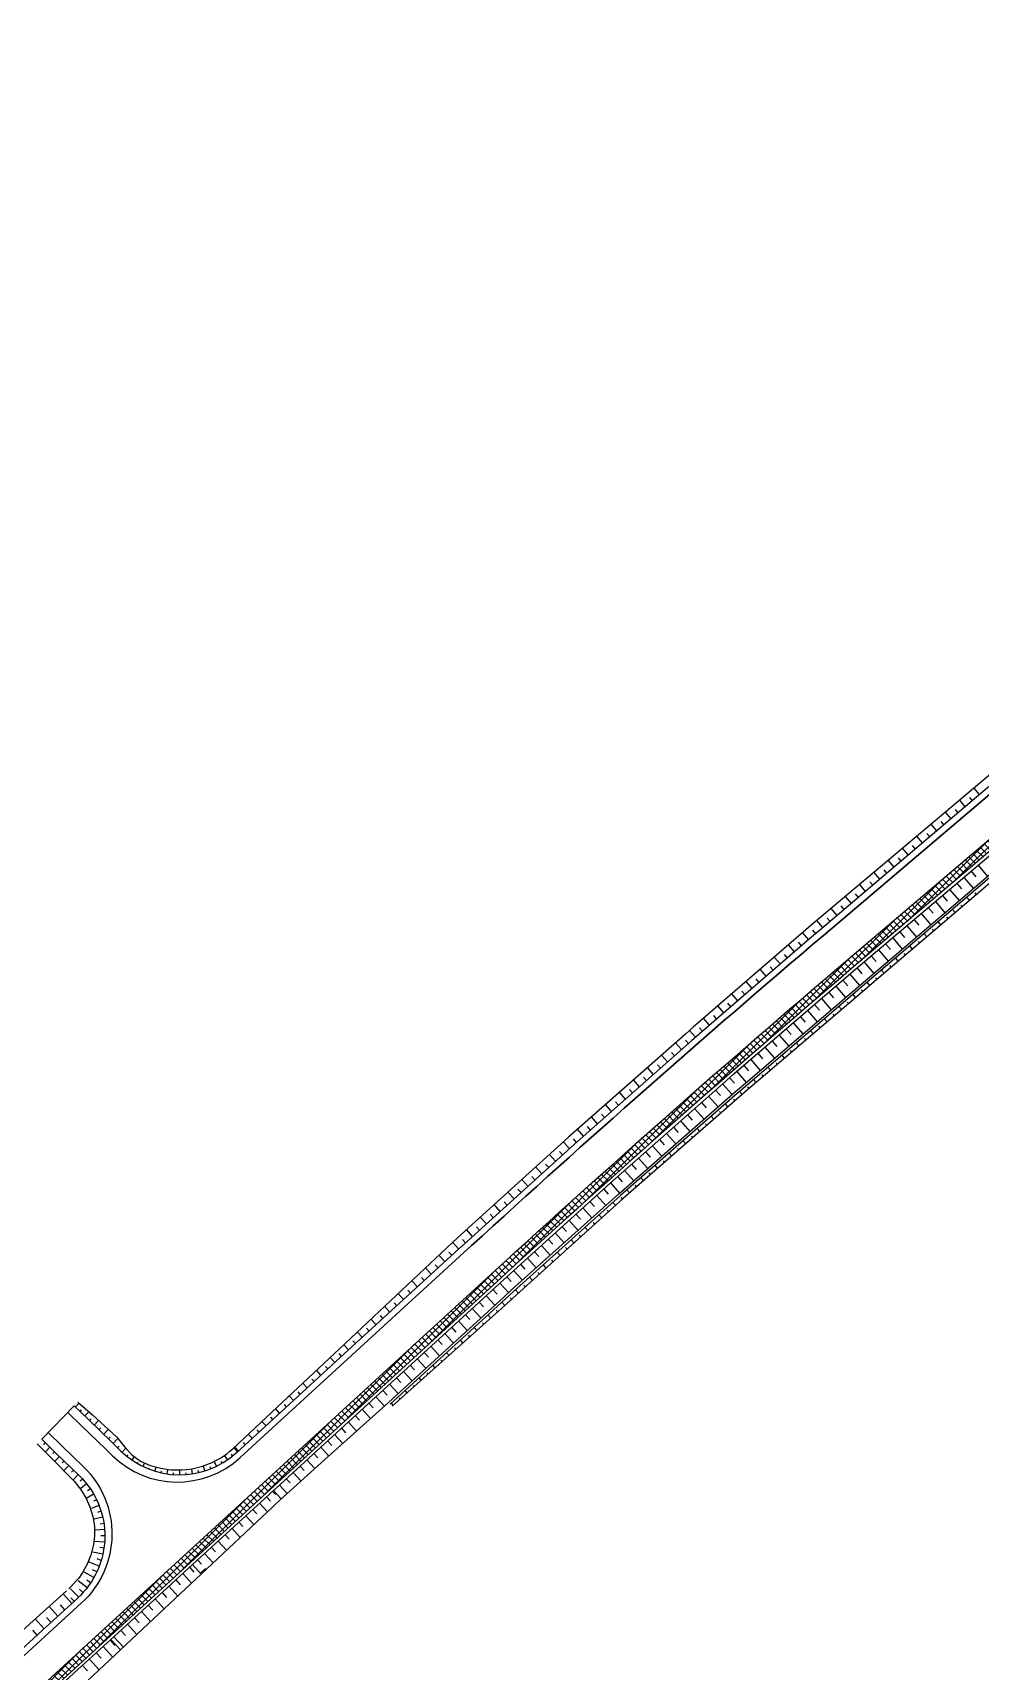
# Model space of a CAD drawing. Header units: metres. Extents: x 2306714 to 2308412, y 453204 to 454783.
# Drawn here: x 2308107.2 to 2308259.3, y 454518.9 to 454781.9 of the extents above; entities that cross this region are included whole.
import ezdxf

# ---------------------------------------------------------------- set-up
doc = ezdxf.new("R2010")
doc.units = ezdxf.units.M
doc.layers.add('АД_серый', color=250, linetype='Continuous')
doc.layers.add('ГП_АД том 3.2.6', color=250, linetype='Continuous', lineweight=40)

# ---------------------------------------------------------------- blocks, each defined once
blk = doc.blocks.new('АД 3.2.6')
at = {"layer": 'АД_серый'}
h = blk.add_hatch(dxfattribs=at)
h.set_pattern_fill('ANSI37', color=256, scale=0.25)
h.set_pattern_definition([(45, (-2306981.547548172, -453219.1040564558), (-0.5612660075668221, 0.5612660075668221), []), (135, (-2306981.547548172, -453219.1040564558), (-0.5612660075668221, -0.5612660075668221), [])])
edge = h.paths.add_edge_path()
edge.add_line((1447.454853040166, 1552.309207625396), (1448.993342189118, 1553.496323051746))
edge.add_line((1448.993342189118, 1553.496323051746), (1448.068976207171, 1554.677655998675))
edge.add_line((1448.068976207171, 1554.677655998675), (1446.517068812158, 1553.479917128919))
edge.add_arc((1539.264207246713, 1427.39880878001), 156.5198951261088, 126.3387527321787, 128.5976521573407)
edge.add_line((1441.619650802109, 1549.726312502695), (1440.286358835176, 1548.661001503293))
edge.add_line((1440.286358835176, 1548.661001503293), (1432.437758919317, 1542.427474732685))
edge.add_line((1432.437758919317, 1542.427474732685), (1424.532497577369, 1535.683233446325))
edge.add_line((1424.532497577369, 1535.683233446325), (1399.62438085489, 1514.544693585194))
edge.add_line((1399.62438085489, 1514.544693585194), (1338.628941953648, 1462.780261460226))
edge.add_line((1338.628941953648, 1462.780261460226), (1277.633627716452, 1411.015930665249))
edge.add_arc((2570.053925645072, -111.6977968080318), 1997.249939875698, 130.3233042678484, 132.4751140804625)
edge.add_line((1221.371130604297, 1361.415247290919), (1158.760474131442, 1304.093159574782))
edge.add_line((1158.760474131442, 1304.093159574782), (1121.881938925944, 1270.329663886223))
edge.add_line((1121.881938925944, 1270.329663886223), (1072.464701327029, 1225.086580126663))
edge.add_line((1072.464701327029, 1225.086580126663), (1074.583919865545, 1224.99317454308))
edge.add_line((1074.583919865545, 1224.99317454308), (1122.89484344935, 1269.223307512118))
edge.add_line((1122.89484344935, 1269.223307512118), (1159.773378654849, 1302.986803200678))
edge.add_line((1159.773378654849, 1302.986803200678), (1222.384035128168, 1360.308890916873))
edge.add_arc((2570.053925785702, -111.6977969651925), 1995.749940086286, 130.3233042815335, 132.4751140939099, ccw=False)
edge.add_line((1278.604277253617, 1409.872322569485), (1339.599524696823, 1461.636596676137))
edge.add_line((1339.599524696823, 1461.636596676137), (1344.156824226491, 1465.50419770315))
edge.add_arc((1344.221366018522, 1459.654553754721), 5.849999997121297, 90.63214483974602, 130.3199579245886)
edge.add_line((1340.436091920826, 1464.114845221455), (1340.337880480569, 1464.230570433836))
edge.add_line((1340.337880480569, 1464.230570433836), (1353.275870950892, 1475.210534536221))
edge.add_line((1353.275870950892, 1475.210534536221), (1353.365798648912, 1475.078172574169))
edge.add_arc((1356.859068854712, 1470.311110166774), 5.909976372771667, 126.2337022700823, 169.9147219048319)
edge.add_line((1351.040412212256, 1471.346028329863), (1383.518177629448, 1498.908631596831))
edge.add_arc((1383.579929740634, 1493.058957533852), 5.849999997120812, 90.60482069393159, 130.3199579216375)
edge.add_line((1379.794655642938, 1497.519249001052), (1379.697597332764, 1497.633615449013))
edge.add_line((1379.697597332764, 1497.633615449013), (1392.277919378132, 1508.310040415788))
edge.add_line((1392.277919378132, 1508.310040415788), (1392.374964916147, 1508.19566312764))
edge.add_arc((1396.160240890924, 1503.735370581795), 5.850002034166134, 130.3199651029328, 170.0350879478978)
edge.add_line((1390.398492510896, 1504.747684468457), (1400.594963598531, 1513.401028801105))
edge.add_line((1400.594963598531, 1513.401028801105), (1433.380012007896, 1541.224411068426))
edge.add_line((1433.380012007896, 1541.224411068426), (1441.268543222919, 1547.527284682845))
edge.add_line((1441.268543222919, 1547.527284682845), (1442.567646383308, 1548.565322835639))
edge.add_arc((1539.189932452515, 1427.497935878229), 154.8973155026733, 126.31552717981941, 128.5929061880581, ccw=False)
for p, q in [((1299.242571167182, 1437.879892214492, 138.74), (1298.358782104682, 1438.921289309219, 138.74)), ((1296.955232910346, 1435.938722475723, 138.74), (1296.063326172065, 1436.989702089981, 138.74)), ((1298.098909668159, 1436.909311159805, 138.74), (1297.654970459174, 1437.432397707656, 138.74)), ((1294.667909912299, 1433.997560366348, 138.74), (1293.767854980659, 1435.058114870742, 138.74)), ((1295.811571411323, 1434.968141421035, 138.74), (1295.363588623237, 1435.496026858047, 138.74)), ((1290.093248657416, 1430.115228518203, 138.74), (1289.177049926948, 1431.194818361953, 138.74)), ((1291.23691015644, 1431.085809572891, 138.74), (1290.780794433784, 1431.623269900039, 138.74)), ((1292.380586914252, 1432.056390627578, 138.74), (1291.472399048041, 1433.126527651504, 138.74)), ((1293.524248413276, 1433.026971682266, 138.74), (1293.07219152851, 1433.559648379043, 138.74)), ((1287.80592565937, 1428.174066408828, 138.74), (1286.881838134955, 1429.262933596328, 138.74)), ((1288.949587158393, 1429.144647463516, 138.74), (1288.48951940937, 1429.686761721328, 138.74)), ((1284.37492590351, 1425.262307985977, 138.74), (1283.90698461933, 1425.813714846328, 138.74)), ((1285.518587402534, 1426.232904299453, 138.74), (1284.586626342963, 1427.331048830703, 138.74)), ((1286.662248901557, 1427.203485354141, 138.74), (1286.198244384955, 1427.750238283828, 138.74)), ((1299.014077513013, 1426.537606400554, 143.1181001815456), (1300.520890562329, 1424.762078446452, 143.1181001815456)), ((1280.943926147651, 1422.350564821914, 138.74), (1279.996218017768, 1423.467279299453, 138.74)), ((1282.087602905463, 1423.321145876602, 138.74), (1281.615709594916, 1423.877191408828, 138.74)), ((1283.231264404487, 1424.291726931289, 138.74), (1282.29142980976, 1425.399164065078, 138.74)), ((1295.583077757153, 1423.625855607097, 143.1181001815456), (1296.343034117017, 1422.730378312175, 143.1181001815456)), ((1296.726746885571, 1424.596436661784, 143.1181001815456), (1298.243813841138, 1422.80883137614, 143.1181001815456)), ((1297.870408384595, 1425.567025345866, 143.1181001815456), (1298.626382200513, 1424.676240128581, 143.1181001815456)), ((1278.656603149604, 1420.409402712539, 138.74), (1277.701021484565, 1421.535394533828, 138.74)), ((1279.800264648627, 1421.379983767227, 138.74), (1279.324449829291, 1421.940667971328, 138.74)), ((1292.152085630689, 1420.714112443034, 143.1181001815456), (1293.678796140943, 1418.915146988933, 143.1181001815456)), ((1293.295747129712, 1421.684693497722, 143.1181001815456), (1294.057969419751, 1420.786545914714, 143.1181001815456)), ((1294.43941625813, 1422.655274552409, 143.1181001815456), (1295.961587278638, 1420.86164967448, 143.1181001815456)), ((1297.611681985669, 1420.876768413407, 138.8125485662858), (1297.184268045239, 1421.378538432938, 138.8125485662858)), ((1298.753451394848, 1421.849577251298, 138.8125485662858), (1298.538760232739, 1422.100134197099, 138.8125485662858)), ((1275.225603393745, 1417.497659548477, 138.74), (1274.741915039252, 1418.067605837539, 138.74)), ((1276.369280151557, 1418.468240603164, 138.74), (1275.405809692573, 1419.603509768203, 138.74)), ((1277.51294165058, 1419.438821657852, 138.74), (1277.033174804877, 1420.004129275039, 138.74)), ((1288.721093504224, 1417.802361649577, 143.1181001815456), (1289.487847654615, 1416.898873490398, 143.1181001815456)), ((1289.864755003247, 1418.772942704265, 143.1181001815456), (1291.395997373853, 1416.968636673991, 143.1181001815456)), ((1291.008424131665, 1419.743523758952, 143.1181001815456), (1291.772904722485, 1418.842705887859, 143.1181001815456)), ((1294.186007547192, 1417.95875388704, 138.8125485662858), (1293.973040628247, 1418.208769145829, 138.8125485662858)), ((1295.327899026684, 1418.931425395829, 138.8125485662858), (1294.901476907544, 1419.432035747392, 138.8125485662858)), ((1296.469790506177, 1419.904096904618, 138.8125485662858), (1296.256335305981, 1420.154691997391, 138.8125485662858)), ((1271.796129516791, 1414.584131106094, 138.74), (1270.809847168159, 1415.730234011367, 138.74)), ((1272.938539795112, 1415.55619226332, 138.74), (1272.450594238471, 1416.130533083633, 138.74)), ((1274.081941894721, 1416.527078493789, 138.74), (1273.11059790058, 1417.671625002578, 138.74)), ((1286.433762876783, 1415.861191910808, 143.1181001815456), (1287.202782957349, 1414.955041092937, 143.1181001815456)), ((1287.577424375806, 1416.83178059489, 143.1181001815456), (1289.113198606763, 1415.022133988444, 143.1181001815456)), ((1290.760333108716, 1415.040754619462, 138.8125485662858), (1290.335894632153, 1415.539030376298, 138.8125485662858)), ((1291.902224588208, 1416.013426128251, 138.8125485662858), (1291.689761209301, 1416.262861553056, 138.8125485662858)), ((1293.0441160677, 1416.98609763704, 138.8125485662858), (1292.618685769848, 1417.485533061844, 138.8125485662858)), ((1269.522188476752, 1412.627282961563, 138.74), (1268.540972046088, 1413.767511233047, 138.74)), ((1270.659166626166, 1413.605707033828, 138.74), (1270.167284301948, 1414.17728601332, 138.74)), ((1283.002763120923, 1412.949448746745, 143.1181001815456), (1284.547601072583, 1411.129120987956, 143.1181001815456)), ((1284.146432249341, 1413.920029801433, 143.1181001815456), (1284.917718260083, 1413.011201066081, 143.1181001815456)), ((1285.290093748364, 1414.89061085612, 143.1181001815456), (1286.830399839673, 1413.075623673503, 143.1181001815456)), ((1288.476550149731, 1413.095426860673, 138.8125485662858), (1288.053103494458, 1413.59254294954, 138.8125485662858)), ((1289.618441629224, 1414.068083110673, 138.8125485662858), (1289.406466531567, 1414.316938701493, 138.8125485662858)), ((1266.111299804877, 1409.692026003555, 138.74), (1265.624468139838, 1410.257730349258, 138.74)), ((1267.248262695502, 1410.67045007582, 138.74), (1266.272096924018, 1411.804803713516, 138.74)), ((1268.385225586127, 1411.648858889297, 138.74), (1267.895876220893, 1412.217508181289, 138.74)), ((1279.571770994458, 1410.037697953288, 143.1181001815456), (1280.347588865552, 1409.123528641765, 143.1181001815456)), ((1280.715440122876, 1411.008279007976, 143.1181001815456), (1282.264809934888, 1409.182618302409, 143.1181001815456)), ((1281.8591016219, 1411.978867692058, 143.1181001815456), (1282.632653562818, 1411.06736866862, 143.1181001815456)), ((1285.050875711255, 1410.177427593095, 138.8125485662858), (1284.839892434887, 1410.425108257157, 138.8125485662858)), ((1286.192767190747, 1411.150083843095, 138.8125485662858), (1285.770312356762, 1411.646040263993, 138.8125485662858)), ((1287.334658670239, 1412.122755351884, 138.8125485662858), (1287.123187112622, 1412.37101584993, 138.8125485662858)), ((1262.700395874213, 1406.756769045547, 138.74), (1261.734331421088, 1407.879373415664, 138.74)), ((1263.837358764838, 1407.735177859024, 138.74), (1263.353060058784, 1408.297952517227, 138.74)), ((1264.974321655463, 1408.713601931289, 138.74), (1264.003206543159, 1409.842080935195, 138.74)), ((1277.286057798657, 1408.094643754069, 143.1181001815456), (1278.070023863111, 1407.183633011882, 143.1181001815456)), ((1278.428368894849, 1409.066811722819, 143.1181001815456), (1279.983216612134, 1407.236603898113, 143.1181001815456)), ((1281.625186013989, 1407.259413066728, 138.8125485662858), (1281.204730081372, 1407.753034892899, 138.8125485662858)), ((1282.767077493481, 1408.232084575517, 138.8125485662858), (1282.556597757153, 1408.479185405595, 138.8125485662858)), ((1283.908968972973, 1409.204756084305, 138.8125485662858), (1283.487521219067, 1409.699537578446, 138.8125485662858)), ((1260.426454834174, 1404.799920901016, 138.74), (1259.465456299018, 1405.916650637344, 138.74)), ((1261.563432983588, 1405.778344973281, 138.74), (1261.081667236518, 1406.338174685195, 138.74)), ((1273.875153867993, 1405.159379166667, 143.1181001815456), (1275.4323438094, 1403.349854630534, 143.1181001815456)), ((1275.012116758618, 1406.137803238933, 143.1181001815456), (1275.792512266431, 1405.230958146159, 143.1181001815456)), ((1276.149087278638, 1407.116219681804, 143.1181001815456), (1277.713448850903, 1405.298363846843, 143.1181001815456)), ((1279.342349099926, 1405.312986675126, 138.8125485662858), (1278.922488260083, 1405.805052104813, 138.8125485662858)), ((1280.483645486645, 1406.286344829423, 138.8125485662858), (1280.273531961255, 1406.532759013993, 138.8125485662858)), ((1257.015566162299, 1401.864663943008, 138.74), (1256.538851074409, 1402.418619021133, 138.74)), ((1258.152529052924, 1402.843088015274, 138.74), (1257.196581176948, 1403.953943117812, 138.74)), ((1259.289491943549, 1403.82149682875, 138.74), (1258.810259155463, 1404.378396853164, 138.74)), ((1270.464249937329, 1402.224122208659, 143.1181001815456), (1271.237473814282, 1401.32560078532, 143.1181001815456)), ((1271.601220457349, 1403.20253865153, 143.1181001815456), (1273.15124639729, 1401.401345414226, 143.1181001815456)), ((1272.738183347974, 1404.180962723796, 143.1181001815456), (1273.514993040357, 1403.278283280437, 143.1181001815456)), ((1275.9191160677, 1402.392118755204, 138.8125485662858), (1275.709979104809, 1402.637220683915, 138.8125485662858)), ((1277.060183572583, 1403.365736308915, 138.8125485662858), (1276.641390847973, 1403.856565776688, 138.8125485662858)), ((1278.201266336255, 1404.339353862626, 138.8125485662858), (1277.991610574536, 1404.585081401688, 138.8125485662858)), ((1253.607897094916, 1398.92566858168, 138.74), (1252.65519934101, 1400.018838747695, 138.74)), ((1254.74162512226, 1399.907815798477, 138.74), (1254.267442993354, 1400.458841189102, 138.74)), ((1255.878588012885, 1400.886239870742, 138.74), (1254.927706054877, 1401.991220339492, 138.74)), ((1268.190316526685, 1400.267281693523, 143.1181001815456), (1268.959954588208, 1399.372925919597, 143.1181001815456)), ((1269.327287046704, 1401.245698136394, 143.1181001815456), (1270.870148985181, 1399.452828568523, 143.1181001815456)), ((1272.495867776684, 1399.471250835282, 138.8125485662858), (1272.079226541333, 1399.95956260286, 138.8125485662858)), ((1273.636950540356, 1400.444868388993, 138.8125485662858), (1273.428362893872, 1400.689344707353, 138.8125485662858)), ((1274.778033304028, 1401.418501201493, 138.8125485662858), (1274.360308694653, 1401.908064189774, 138.8125485662858)), ((1251.355623535346, 1396.943948610977, 138.74), (1250.395555786323, 1398.030893191055, 138.74)), ((1252.479860595893, 1397.936975344375, 138.74), (1252.000383667182, 1398.479806765273, 138.74)), ((1264.779420225415, 1397.33201710612, 143.1181001815456), (1266.307946531568, 1395.555802506511, 143.1181001815456)), ((1265.91638311604, 1398.310441178386, 143.1181001815456), (1266.682442991529, 1397.420251053874, 143.1181001815456)), ((1267.05335363606, 1399.288857621257, 143.1181001815456), (1268.589043943677, 1397.504319352214, 143.1181001815456)), ((1269.072634744458, 1396.550398174149, 138.8125485662858), (1268.865115213208, 1396.793608013016, 138.8125485662858)), ((1270.21371750813, 1397.52401572786, 138.8125485662858), (1269.798129129223, 1398.011061015946, 138.8125485662858)), ((1271.354785013012, 1398.497633281571, 138.8125485662858), (1271.146731424145, 1398.74146873079, 138.8125485662858)), ((1247.982897094916, 1393.964898928359, 138.74), (1247.501177124213, 1394.510278567031, 138.74)), ((1249.107149414252, 1394.957910402969, 138.74), (1248.144823364448, 1396.04740320082, 138.74)), ((1250.231386474799, 1395.950937136367, 138.74), (1249.750780395698, 1396.495035036758, 138.74)), ((1261.368516294751, 1394.396760148113, 143.1181001815456), (1262.12740453938, 1393.514893693035, 143.1181001815456)), ((1262.505486814771, 1395.375176590984, 143.1181001815456), (1264.026841490064, 1393.607293290202, 143.1181001815456)), ((1263.642449705396, 1396.353600663249, 143.1181001815456), (1264.404923765454, 1395.467576188152, 143.1181001815456)), ((1265.649386453442, 1393.629530254228, 138.8125485662858), (1265.235964822583, 1394.114073100907, 138.8125485662858)), ((1266.790469217114, 1394.603147807938, 138.8125485662858), (1266.583483743481, 1394.845732036454, 138.8125485662858)), ((1267.931551980786, 1395.576765361649, 138.8125485662858), (1267.517046975903, 1396.062574687821, 138.8125485662858)), ((1244.610185913276, 1390.985833986953, 138.74), (1243.643358520698, 1392.080423220352, 138.74)), ((1245.734422973822, 1391.978860720352, 138.74), (1245.251573852729, 1392.525506838516, 138.74)), ((1246.85866003437, 1392.971872194961, 138.74), (1245.894090942573, 1394.063913210586, 138.74)), ((1259.098313658032, 1392.43561665446, 143.1181001815456), (1259.859116880689, 1391.562623185222, 143.1181001815456)), ((1260.231553404126, 1393.418336075847, 143.1181001815456), (1261.745744077954, 1391.658776444499, 143.1181001815456)), ((1263.367236184887, 1391.682295146806, 138.8125485662858), (1262.954867410474, 1392.165571513993, 138.8125485662858)), ((1264.508318948559, 1392.655912700516, 138.8125485662858), (1264.301867532544, 1392.897871318681, 138.8125485662858)), ((1242.361711792182, 1388.999795778945, 138.74), (1241.392626098823, 1390.096933230117, 138.74)), ((1243.485948852729, 1389.992822512344, 138.74), (1243.001970581244, 1390.540750368789, 138.74)), ((1255.722367613111, 1389.460236710613, 143.1181001815456), (1257.241502134595, 1387.740357560222, 143.1181001815456)), ((1256.846604673657, 1390.453255814616, 143.1181001815456), (1257.608628599439, 1389.590539139812, 143.1181001815456)), ((1257.970841734204, 1391.44627491862, 143.1181001815456), (1259.499787657056, 1389.715287369792, 143.1181001815456)), ((1259.958697366528, 1388.744352641923, 138.8125485662858), (1259.750460672192, 1388.98267966829, 138.8125485662858)), ((1261.089907693677, 1389.72942954622, 138.8125485662858), (1260.675601053051, 1390.208891216142, 138.8125485662858)), ((1262.226153421216, 1390.708662334305, 138.8125485662858), (1262.020236062817, 1390.949995342118, 138.8125485662858)), ((1238.989000610541, 1386.020746096328, 138.74), (1238.502764038276, 1386.571222170547, 138.74)), ((1240.113237671088, 1387.013757570938, 138.74), (1239.141893676948, 1388.113458498672, 138.74)), ((1241.237474731635, 1388.006784304336, 138.74), (1240.75236730976, 1388.555993899063, 138.74)), ((1252.349648802075, 1386.481179398601, 143.1181001815456), (1253.101861326489, 1385.629567307536, 143.1181001815456)), ((1253.473885862622, 1387.474198502605, 143.1181001815456), (1254.983216612134, 1385.765427750652, 143.1181001815456)), ((1254.598130552564, 1388.467217606609, 143.1181001815456), (1255.355241148267, 1387.610055131023, 143.1181001815456)), ((1256.570056009106, 1385.783415141923, 138.8125485662858), (1256.154818582348, 1386.258650127274, 138.8125485662858)), ((1257.699603128247, 1386.770399394852, 138.8125485662858), (1257.491778421216, 1387.008253398759, 138.8125485662858)), ((1258.829150247387, 1387.757368388993, 138.8125485662858), (1258.413073587231, 1388.233549419267, 138.8125485662858)), ((1235.616274170112, 1383.041681154922, 138.74), (1234.640428833198, 1384.146478518203, 138.74)), ((1236.740511230659, 1384.03470788832, 138.74), (1236.253160766791, 1384.58646570082, 138.74)), ((1237.864748291205, 1385.02771936293, 138.74), (1236.891161255073, 1386.129968508438, 138.74)), ((1250.101174680982, 1384.495137375896, 143.1181001815456), (1250.848481504712, 1383.649083298747, 143.1181001815456)), ((1251.225411741528, 1385.488156479899, 143.1181001815456), (1252.724923460278, 1383.790494126384, 143.1181001815456)), ((1254.310961770825, 1383.809461894852, 138.8125485662858), (1253.896548318677, 1384.283735576493, 138.8125485662858)), ((1255.440508889966, 1384.796446147782, 138.8125485662858), (1255.233096170239, 1385.033811870438, 138.8125485662858)), ((1233.376543335151, 1381.045862063125, 138.74), (1232.38647680683, 1382.139932497695, 138.74)), ((1234.492037109565, 1382.048669680313, 138.74), (1234.003557495307, 1382.601693972305, 138.74)), ((1246.728455869946, 1381.516080063884, 143.1181001815456), (1248.208348600659, 1379.840630692546, 143.1181001815456)), ((1247.852696745191, 1382.509099167888, 143.1181001815456), (1248.59509405354, 1381.668599289958, 143.1181001815456)), ((1248.976933805737, 1383.502118271892, 143.1181001815456), (1250.466637937817, 1381.815564316814, 143.1181001815456)), ((1250.922320413403, 1380.848539653642, 138.8125485662858), (1250.715746927075, 1381.084959331376, 138.8125485662858)), ((1252.051867532544, 1381.835508647782, 138.8125485662858), (1251.638293313794, 1382.308836284501, 138.8125485662858)), ((1253.181414651684, 1382.822492900712, 138.8125485662858), (1252.974413919262, 1383.059385600907, 138.8125485662858)), ((1230.039949707221, 1378.02640710707, 138.74), (1229.545854858588, 1378.572397097305, 138.74)), ((1231.152147583198, 1379.032892092422, 138.74), (1230.16333227558, 1380.125573977188, 138.74)), ((1232.264345459174, 1380.039377077773, 138.74), (1231.76962500019, 1380.586068972305, 138.74)), ((1243.355740873609, 1378.537022751872, 143.1181001815456), (1244.088330595288, 1377.707627457683, 143.1181001815456)), ((1244.479977934155, 1379.530041855876, 143.1181001815456), (1245.950063078198, 1377.865700882976, 143.1181001815456)), ((1245.6042188094, 1380.52306095988, 143.1181001815456), (1246.341710417065, 1379.688115281169, 143.1181001815456)), ((1247.533679055981, 1377.887602153642, 138.8125485662858), (1247.121768045239, 1378.359022441727, 138.8125485662858)), ((1248.663226175122, 1378.874586406571, 138.8125485662858), (1248.457064676098, 1379.110533061845, 138.8125485662858)), ((1249.792773294262, 1379.861555400712, 138.8125485662858), (1249.380023050122, 1380.333936992509, 138.8125485662858)), ((1226.703340820502, 1375.006967409805, 138.74), (1225.717058471869, 1376.096841677383, 138.74)), ((1227.815538696479, 1376.013452395156, 138.74), (1227.322084716987, 1376.558740481094, 138.74)), ((1228.927736572456, 1377.019937380508, 138.74), (1227.940203003119, 1378.111200197891, 138.74)), ((1241.107262937817, 1376.550984543865, 143.1181001815456), (1241.834946958814, 1375.727143448894, 143.1181001815456)), ((1242.231503813062, 1377.544003647868, 143.1181001815456), (1243.69177374104, 1375.890771073406, 143.1181001815456)), ((1245.2745848177, 1375.913648906571, 138.8125485662858), (1244.863497781567, 1376.384123149735, 138.8125485662858)), ((1246.404131936841, 1376.900633159501, 138.8125485662858), (1246.198382425122, 1377.136106792314, 138.8125485662858)), ((1224.47892980976, 1372.993997439102, 138.74), (1223.49391394062, 1374.082483156875, 138.74)), ((1225.591127685737, 1374.000482424453, 138.74), (1225.098314575385, 1374.545068606094, 138.74)), ((1237.757214872632, 1373.546574753826, 143.1181001815456), (1239.217488615308, 1371.932912034099, 143.1181001815456)), ((1238.869416563306, 1374.55305592448, 143.1181001815456), (1239.602040617261, 1373.743477982585, 143.1181001815456)), ((1239.983025877271, 1375.557965439861, 143.1181001815456), (1241.433484403882, 1373.915837449138, 143.1181001815456)), ((1241.887591409497, 1372.950880351884, 138.8125485662858), (1241.67839341145, 1373.182127300126, 138.8125485662858)), ((1243.015490579419, 1373.939695659501, 138.8125485662858), (1242.605242776684, 1374.409208598954, 138.8125485662858)), ((1244.145037698559, 1374.92667991243, 138.8125485662858), (1243.939700174145, 1375.161665263993, 138.8125485662858)), ((1221.142320923041, 1369.974557741836, 138.74), (1220.650774292182, 1370.517740114883, 138.74)), ((1222.254534057807, 1370.981042727188, 138.74), (1221.270784668158, 1372.068124636367, 138.74)), ((1223.366731933784, 1371.987527712539, 138.74), (1222.874544433784, 1372.531411989883, 138.74)), ((1234.420609800611, 1370.527127427165, 143.1181001815456), (1235.143288938794, 1369.728535813396, 143.1181001815456)), ((1235.532811491284, 1371.53360859782, 143.1181001815456), (1236.983140318189, 1369.930936020915, 143.1181001815456)), ((1236.645013181958, 1372.540089768474, 143.1181001815456), (1237.372662870679, 1371.736008805339, 143.1181001815456)), ((1239.66276841145, 1370.938368144853, 138.8125485662858), (1239.448809671215, 1371.17489463411, 138.8125485662858)), ((1240.775179910473, 1371.944624248368, 138.8125485662858), (1240.352038430981, 1372.412397685868, 138.8125485662858)), ((1217.805727295112, 1366.955102785781, 138.74), (1216.824510864448, 1368.039392336563, 138.74)), ((1218.917925171088, 1367.961587771133, 138.74), (1218.42700415058, 1368.504083498672, 138.74)), ((1220.030123047065, 1368.968072756485, 138.74), (1219.047640136909, 1370.05375085707, 138.74)), ((1232.196206419263, 1368.514161271159, 143.1181001815456), (1232.913911192212, 1367.72106663615, 143.1181001815456)), ((1233.308408109937, 1369.520642441814, 143.1181001815456), (1234.748795835767, 1367.928960007732, 143.1181001815456)), ((1236.32553391438, 1367.919615093095, 138.8125485662858), (1235.883349466137, 1368.40846091829, 138.8125485662858)), ((1237.437945413403, 1368.92587119661, 138.8125485662858), (1237.21924118977, 1369.167646709305, 138.8125485662858)), ((1238.550356912426, 1369.932127300126, 138.8125485662858), (1238.117693948559, 1370.410429302079, 138.8125485662858)), ((1215.588671020698, 1364.934060915664, 138.74), (1214.602846435737, 1366.010843142227, 138.74)), ((1216.695040039252, 1365.946954592422, 138.74), (1216.201601318549, 1366.485910280899, 138.74)), ((1228.859597532544, 1365.494713944499, 143.1181001815456), (1230.280099241529, 1363.925004166667, 143.1181001815456)), ((1229.971799223218, 1366.501195115153, 143.1181001815456), (1230.684537260327, 1365.713593644206, 143.1181001815456)), ((1231.084004728589, 1367.507680100505, 143.1181001815456), (1232.514447538648, 1365.926983994548, 143.1181001815456)), ((1234.100726175122, 1365.907102886063, 138.8125485662858), (1233.649004983716, 1366.406477275712, 138.8125485662858)), ((1235.213122415356, 1366.913358989579, 138.8125485662858), (1234.989657449536, 1367.16041404329, 138.8125485662858)), ((1213.375963501166, 1362.90824304457, 138.74), (1212.416322998237, 1363.95643030043, 138.74)), ((1214.482317260932, 1363.921151980117, 138.74), (1213.995958618354, 1364.452386721328, 138.74)), ((1226.635194151197, 1363.481751603191, 143.1181001815456), (1228.045754759107, 1361.923028153484, 143.1181001815456)), ((1227.74739584187, 1364.488232773845, 143.1181001815456), (1228.455163328443, 1363.70612446696, 143.1181001815456)), ((1230.763491678051, 1362.888349834306, 138.8125485662858), (1230.530489969067, 1363.14593345247, 138.8125485662858)), ((1231.875903177075, 1363.894605937821, 138.8125485662858), (1231.414660501294, 1364.404508891923, 138.8125485662858)), ((1232.988314676098, 1364.900846782548, 138.8125485662858), (1232.760073709301, 1365.153181377274, 138.8125485662858)), ((1210.056902221869, 1359.869531496719, 138.74), (1209.596712402533, 1360.372171267227, 138.74)), ((1211.163255981635, 1360.882440432266, 138.74), (1210.229784301948, 1361.902017458633, 138.74)), ((1212.269609741401, 1361.895349367812, 138.74), (1211.796327881049, 1362.412286623672, 138.74)), ((1223.298589079175, 1360.46230427653, 143.1181001815456), (1223.996411649976, 1359.691182297771, 143.1181001815456)), ((1224.410790769849, 1361.468785447185, 143.1181001815456), (1225.811406461988, 1359.9210521403, 143.1181001815456)), ((1225.522992460523, 1362.475266617839, 143.1181001815456), (1226.225785581861, 1361.698655289714, 143.1181001815456)), ((1227.426257180981, 1359.869581523759, 138.8125485662858), (1226.945956277661, 1360.400556865555, 138.8125485662858)), ((1228.538668680005, 1360.875837627274, 138.8125485662858), (1228.300906228833, 1361.138700786454, 138.8125485662858)), ((1229.651080179028, 1361.88209373079, 138.8125485662858), (1229.180300760083, 1362.402540508134, 138.8125485662858)), ((1206.737825683784, 1356.830819948867, 138.74), (1205.856722168159, 1357.793207033828, 138.74)), ((1207.844179443549, 1357.843728884414, 138.74), (1207.397081665229, 1358.33207116957, 138.74)), ((1208.950533203315, 1358.856637819961, 138.74), (1208.043260864448, 1359.847619875625, 138.74)), ((1219.976487486157, 1357.426922959392, 143.1181001815456), (1221.371957151685, 1355.902703446452, 143.1181001815456)), ((1221.08284506062, 1358.439824265544, 143.1181001815456), (1221.780747740064, 1357.677533310954, 143.1181001815456)), ((1222.189198820386, 1359.452729386394, 143.1181001815456), (1223.588818876538, 1357.9239818278, 143.1181001815456)), ((1225.201449441723, 1357.857084575516, 138.8125485662858), (1224.711611795239, 1358.398588481766, 138.8125485662858)), ((1226.313860940747, 1358.863340679032, 138.8125485662858), (1226.071322488598, 1359.131452861649, 138.8125485662858)), ((1204.525118164252, 1354.805017336563, 138.74), (1203.670198730659, 1355.73880945082, 138.74)), ((1205.631471924018, 1355.817911013321, 138.74), (1205.197466186713, 1356.291955813125, 138.74)), ((1217.76377424458, 1355.401112717693, 143.1181001815456), (1219.158566801343, 1353.877635163371, 143.1181001815456)), ((1218.870129911694, 1356.414015931194, 143.1181001815456), (1219.567696897779, 1355.65209309489, 143.1181001815456)), ((1221.861758279614, 1354.841154399735, 138.8125485662858), (1221.62402634602, 1355.107405010087, 138.8125485662858)), ((1222.9806395052, 1355.840208354813, 138.8125485662858), (1222.493060159497, 1356.386259380204, 138.8125485662858)), ((1224.093234109692, 1356.846205058915, 138.8125485662858), (1223.844348001294, 1357.118162456376, 138.8125485662858)), ((1201.206041626166, 1351.766305788711, 138.74), (1200.798219970893, 1352.211740359023, 138.74)), ((1202.312395385932, 1352.779199465469, 138.74), (1201.483675293159, 1353.684396609023, 138.74)), ((1203.418764404487, 1353.792108401016, 138.74), (1202.997850708198, 1354.251855715469, 138.74)), ((1214.444705335889, 1352.362399262492, 143.1181001815456), (1215.14159330586, 1351.601214570109, 143.1181001815456)), ((1215.551061003003, 1353.375302475993, 143.1181001815456), (1216.945176451001, 1351.852564972942, 143.1181001815456)), ((1216.657418577466, 1354.388207596843, 143.1181001815456), (1217.354644148145, 1353.626652878825, 143.1181001815456)), ((1218.505129861645, 1351.843992534501, 138.8125485662858), (1218.065951394848, 1352.335829082352, 138.8125485662858)), ((1219.623995828442, 1352.843046489579, 138.8125485662858), (1219.398364114575, 1353.095747295243, 138.8125485662858)), ((1220.742877054028, 1353.842100444657, 138.8125485662858), (1220.279513406567, 1354.361051860673, 138.8125485662858)), ((1197.886980346869, 1348.72757898207, 138.74), (1197.110613159369, 1349.575586184219, 138.74)), ((1198.993334106635, 1349.740487917617, 138.74), (1198.598604492377, 1350.171640261367, 138.74)), ((1200.099687866401, 1350.753396853164, 138.74), (1199.29713659687, 1351.629983767226, 138.74)), ((1212.231992094312, 1350.336589020793, 143.1181001815456), (1212.928542463574, 1349.575776261394, 143.1181001815456)), ((1213.338347761426, 1351.349494141643, 143.1181001815456), (1214.731786100659, 1349.827496689861, 143.1181001815456)), ((1216.267367410474, 1349.845869365555, 138.8125485662858), (1215.852404641919, 1350.310606304032, 138.8125485662858)), ((1217.386248636059, 1350.844923320634, 138.8125485662858), (1217.172717141919, 1351.08407432161, 138.8125485662858)), ((1195.674257568549, 1346.701776369766, 138.74), (1194.922930053901, 1347.522424563125, 138.74)), ((1196.780626587104, 1347.714685305313, 138.74), (1196.398821167182, 1348.131692751602, 138.74)), ((1208.91292318562, 1347.297875565593, 143.1181001815456), (1210.305005399976, 1345.77735821635, 143.1181001815456)), ((1210.019278852735, 1348.310780686443, 143.1181001815456), (1210.715489713941, 1347.550336045329, 143.1181001815456)), ((1211.125636427198, 1349.323685807292, 143.1181001815456), (1212.518395750318, 1347.802426499431, 143.1181001815456)), ((1212.910738992505, 1346.848707500321, 138.8125485662858), (1212.721407937817, 1347.060743633134, 138.8125485662858)), ((1214.029620218091, 1347.847761455399, 138.8125485662858), (1213.6388426302, 1348.285398784501, 138.8125485662858)), ((1215.148501443677, 1348.846815410478, 138.8125485662858), (1214.947054910473, 1349.072416606766, 138.8125485662858)), ((1193.461550049018, 1344.675973757461, 138.74), (1192.734728149604, 1345.469842776016, 138.74)), ((1194.567903808783, 1345.688867434219, 138.74), (1194.198366455268, 1346.092508181289, 138.74)), ((1205.593854276929, 1344.259162110393, 143.1181001815456), (1206.289386122022, 1343.499459427898, 143.1181001815456)), ((1206.700209944043, 1345.272067231242, 143.1181001815456), (1208.091615049634, 1343.752289933269, 143.1181001815456)), ((1207.806567518506, 1346.284970444743, 143.1181001815456), (1208.502438871655, 1345.524897736614, 143.1181001815456)), ((1209.554110574536, 1343.851530376298, 138.8125485662858), (1209.211749124341, 1344.23495322786, 138.8125485662858)), ((1210.672991800122, 1344.850584331376, 138.8125485662858), (1210.495760965161, 1345.04908591829, 138.8125485662858)), ((1211.791857766919, 1345.849653545243, 138.8125485662858), (1211.42529587727, 1346.26017600618, 138.8125485662858)), ((1190.142473510932, 1341.63724695082, 138.74), (1189.797441772651, 1342.014123781875, 138.74)), ((1191.248842529487, 1342.650155886367, 138.74), (1190.546510986518, 1343.417276247695, 138.74)), ((1192.355196289252, 1343.663064821914, 138.74), (1191.997911743354, 1344.053308352188, 138.74)), ((1203.381141035352, 1342.233353776042, 143.1181001815456), (1204.076335279737, 1341.474019211833, 143.1181001815456)), ((1204.487496702466, 1343.246256989543, 143.1181001815456), (1205.878224699292, 1341.727219742839, 143.1181001815456)), ((1207.316363382153, 1341.853422466141, 138.8125485662858), (1206.998187112622, 1342.209745708329, 138.8125485662858)), ((1208.43522934895, 1342.85247642122, 138.8125485662858), (1208.270098733716, 1343.037412944657, 138.8125485662858)), ((1186.823412231635, 1338.598535402969, 138.74), (1186.170091919135, 1339.312127932266, 138.74)), ((1187.929765991401, 1339.611444338516, 138.74), (1187.596987060737, 1339.974923952773, 138.74)), ((1189.036119751166, 1340.624353274063, 138.74), (1188.358309082221, 1341.364694460586, 138.74)), ((1200.06207212666, 1339.194639367168, 143.1181001815456), (1201.426428167615, 1337.704406899516, 143.1181001815456)), ((1201.168428747449, 1340.207544488017, 143.1181001815456), (1201.855611173902, 1339.456960839336, 143.1181001815456)), ((1202.274784414563, 1341.220448655193, 143.1181001815456), (1203.659159986768, 1339.708348435466, 143.1181001815456)), ((1205.078600930981, 1339.855299297196, 138.8125485662858), (1204.784640359692, 1340.184522930009, 138.8125485662858)), ((1206.197482156567, 1340.854368511063, 138.8125485662858), (1206.044451761059, 1341.025755229813, 138.8125485662858)), ((1184.610704712104, 1336.572732790664, 138.74), (1183.981890014838, 1337.259546145156, 138.74)), ((1185.717058471869, 1337.585641726211, 138.74), (1185.396532348823, 1337.935739382461, 138.74)), ((1197.849358885083, 1337.168831032817, 143.1181001815456), (1199.193695394788, 1335.700464409892, 143.1181001815456)), ((1198.955715505872, 1338.181735199992, 143.1181001815456), (1199.632889120374, 1337.442085427348, 143.1181001815456)), ((1181.291643432807, 1333.534021242813, 138.74), (1180.995622924994, 1333.857354983047, 138.74)), ((1182.397997192573, 1334.546914919571, 138.74), (1181.793688110541, 1335.206964358047, 138.74)), ((1183.504350952338, 1335.559823855117, 138.74), (1183.19606237812, 1335.896539553359, 138.74)), ((1194.530290453229, 1334.130116623942, 143.1181001815456), (1195.187443105969, 1333.412334603374, 143.1181001815456)), ((1195.63664659718, 1335.143021744792, 143.1181001815456), (1196.960962621961, 1333.696521920268, 143.1181001815456)), ((1196.743003217969, 1336.155925911967, 143.1181001815456), (1197.410166113171, 1335.427210015361, 143.1181001815456)), ((1180.185259155463, 1332.521112307266, 138.74), (1179.605486206244, 1333.154397829727, 138.74)), ((1191.2112210677, 1331.09140364558, 143.1181001815456), (1192.495497553143, 1329.688638371532, 143.1181001815456)), ((1192.317577688489, 1332.104307812755, 143.1181001815456), (1192.964720575604, 1331.397458714549, 143.1181001815456)), ((1193.42393383244, 1333.117212456767, 143.1181001815456), (1194.728229849133, 1331.692580384318, 143.1181001815456)), ((1188.99850830296, 1329.065594357555, 143.1181001815456), (1190.262764780316, 1327.684696120326, 143.1181001815456)), ((1190.10486468533, 1330.078499001567, 143.1181001815456), (1190.741998045239, 1329.382583302562, 143.1181001815456)), ((1185.67943927506, 1326.026880902354, 143.1181001815456), (1186.153588323388, 1325.508986217086, 143.1181001815456)), ((1185.817658541258, 1326.153424975229, 143.1096137707286), (1187.046898958739, 1324.810773608042, 143.1096137707286)), ((1186.785795612726, 1327.039785546367, 143.1181001815456), (1188.030032126698, 1325.680754047935, 143.1181001815456)), ((1187.8921520398, 1328.052689951961, 143.1181001815456), (1188.519275276456, 1327.367707413737, 143.1181001815456)), ((1182.498589632567, 1323.114711520029, 143.1096137707286), (1183.137751696166, 1322.41657995875, 143.1096137707286)), ((1183.604946253355, 1324.127615687204, 143.1096137707286), (1184.870237467345, 1322.745587107492, 143.1096137707286)), ((1184.71130192047, 1325.140520808054, 143.1096137707286), (1185.336480257567, 1324.457662340952, 143.1096137707286)), ((1180.285876867827, 1321.088902232004, 143.1096137707286), (1180.938069937285, 1320.376537081553, 143.1096137707286)), ((1181.392233011778, 1322.101807352854, 143.1096137707286), (1182.683588144835, 1320.691310164286, 143.1096137707286)), ((1176.966807720717, 1318.050188776804, 143.1096137707286), (1178.310288069304, 1316.582757231546, 143.1096137707286)), ((1178.073164103087, 1319.063093420816, 143.1096137707286), (1178.738388655241, 1318.336494681192, 143.1096137707286)), ((1179.179520247038, 1320.075998064829, 143.1096137707286), (1180.496937868651, 1318.637033697916, 143.1096137707286)), ((1174.754094955977, 1316.024379965616, 143.1096137707286), (1176.123638269957, 1314.528480765177, 143.1096137707286)), ((1175.860451338347, 1317.037284609629, 143.1096137707286), (1176.538707373198, 1316.296451803995, 143.1096137707286)), ((1171.250013375654, 1312.816282221407, 144.6504645610172), (1172.658949876204, 1311.277356096834, 144.6504645610172)), ((1172.356369996443, 1313.829186388582, 144.6504645610172), (1173.054980302229, 1313.066122004122, 144.6504645610172)), ((1173.647738573607, 1315.011475321604, 143.1096137707286), (1174.286741939839, 1314.313516852213, 143.1096137707286)), ((1174.106075403746, 1312.866584536387, 143.1096137707286), (1174.925745306071, 1313.615558144404, 143.1096137707286)), ((1169.037301087752, 1310.790472933382, 144.6504645610172), (1170.469668412581, 1309.22595305118, 144.6504645610172)), ((1170.14365770854, 1311.803377100557, 144.6504645610172), (1170.853982949629, 1311.027516314119, 144.6504645610172)), ((1151.221425438765, 1306.003786573943, 144.4604645610183), (1149.808505917433, 1307.547063926991, 144.4604645610183)), ((1152.327781821135, 1307.016691098746, 144.4604645610183), (1151.626631165389, 1307.782530794677, 144.4604645610183)), ((1153.434138203505, 1308.029595623549, 144.4604645610183), (1152.04245522106, 1309.549677024421, 144.4604645610183)), ((1165.718231702223, 1307.751759478182, 144.6504645610172), (1166.452268624678, 1306.949999758333, 144.6504645610172)), ((1166.824588323012, 1308.764663645357, 144.6504645610172), (1168.280387902632, 1307.174550482363, 144.6504645610172)), ((1167.930944466963, 1309.777568289369, 144.6504645610172), (1168.652986550704, 1308.98891014728, 144.6504645610172)), ((1149.008712674025, 1303.977977524337, 144.4604645610183), (1147.574556733016, 1305.544450769957, 144.4604645610183)), ((1150.115069056395, 1304.990882168349, 144.4604645610183), (1149.40330019081, 1305.768319616851, 144.4604645610183)), ((1162.399162793532, 1304.713045784563, 144.6504645610172), (1163.908693576231, 1303.064243861765, 144.6504645610172)), ((1163.505519175902, 1305.725950190157, 144.6504645610172), (1164.25337507762, 1304.909096428484, 144.6504645610172)), ((1164.611875558272, 1306.73885483417, 144.6504645610172), (1166.093767667189, 1305.120241352648, 144.6504645610172)), ((1147.902356530074, 1302.965072880324, 144.4604645610183), (1147.179969216231, 1303.754108677443, 144.4604645610183)), ((1159.590744014364, 1302.141875549976, 149.1817270848066), (1160.362960811238, 1301.298369690601, 149.1817270848066)), ((1160.186450028792, 1302.687236734957, 144.6504645610172), (1161.723619127646, 1301.008246370882, 144.6504645610172)), ((1161.292806411162, 1303.70014125976, 144.6504645610172), (1162.054481411352, 1302.868193202943, 144.6504645610172)), ((1157.377975459676, 1300.115996643726, 149.1817270848066), (1158.162399287801, 1299.259307190601, 149.1817270848066)), ((1158.484420772176, 1301.128936096851, 149.1817270848066), (1160.040939326864, 1299.428740784351, 149.1817270848066)), ((1155.165328975301, 1298.090239807789, 149.1817270848066), (1155.961837764364, 1297.220244690601, 149.1817270848066)), ((1156.271652217489, 1299.103179260914, 149.1817270848066), (1157.852584834676, 1297.376372620289, 149.1817270848066))]:
    blk.add_line(p, q, dxfattribs=at)
at = {"layer": 'АД_серый', "linetype": 'Continuous', "flags": 128}
for points in [[(1309.21446031332, 1448.056143656955), (1290.085637242999, 1431.959588467783), (1272.543378260918, 1417.194189120608), (1270.955465295817, 1415.856201438117), (1253.249588190112, 1400.539552947506), (1252.005592821631, 1399.449754707224), (1233.20074191736, 1382.877730684646), (1215.994799321052, 1367.287605688791), (1214.637084619608, 1366.043000779464), (1196.415996081661, 1348.922944394755), (1186.404941755347, 1339.532402941317), (1179.292715084739, 1332.861011777306)], [(1310.059805695433, 1447.060049557534), (1290.998725962359, 1430.883670499956), (1273.516663210001, 1416.047340252436), (1271.935380965471, 1414.703960023471), (1254.203166285529, 1399.444449231669), (1252.957264985423, 1398.358658172248), (1234.184942604508, 1381.777413009142), (1216.981818736065, 1366.209522615711), (1215.623320176266, 1364.965773884672), (1197.184047276154, 1348.084031826816), (1187.060878743417, 1338.815948378003), (1179.869001956191, 1332.23155595141)], [(1185.608794256113, 1325.962203165341), (1192.80067104334, 1332.546595591935), (1202.923839576077, 1341.814679040748), (1221.363112476189, 1358.696421098604), (1222.721611035988, 1359.940169829642), (1239.851758458186, 1375.442020513292), (1258.544447781518, 1391.952927268983), (1259.785063910763, 1393.034112352587), (1277.442057717126, 1408.228891595208), (1279.016632089391, 1409.566573143238), (1296.49869484175, 1424.402903390757), (1315.559774574823, 1440.579282448336), (1322.482233764604, 1446.454097801353), (1344.885370664764, 1465.46674764331)], [(1186.840934628155, 1324.613422186696), (1186.842381660826, 1324.614803428587), (1194.09932824038, 1331.128122641647), (1204.314087952021, 1340.296164593659), (1222.759007048793, 1357.171739529352), (1224.123628105037, 1358.408800895035), (1241.311951194424, 1373.809552767547), (1260.065013919491, 1390.209591162449), (1261.308144888841, 1391.284982787852), (1278.999820218887, 1406.39718451479), (1280.569368242286, 1407.736940719827), (1298.016790698748, 1422.614088596543), (1316.992400553077, 1438.891179202066), (1323.876486252062, 1444.811211112188), (1335.947818389628, 1455.192062626767), (1339.536905054468, 1458.252398210403), (1342.473693164531, 1461.482066533761)], [(1337.773536839988, 1456.223143577576), (1336.206640454475, 1454.887085351045), (1324.135308316909, 1444.506233836466), (1317.251222617924, 1438.586201926344), (1298.275612763595, 1422.309111320821), (1280.828190307133, 1407.431963444105), (1279.258957948536, 1406.092475412297), (1261.57082242379, 1390.9833198759), (1260.32794016879, 1389.908145002322), (1241.578624881804, 1373.511416650144), (1224.393735977821, 1358.113772528595), (1223.029114922043, 1356.876711162971), (1204.584195824806, 1340.001136227278)], [(1338.149575242773, 1455.701720737677), (1336.621317305136, 1454.398460023512), (1324.563530903775, 1444.001647189201), (1317.68717011949, 1438.072512796265), (1298.702587801963, 1421.80599469482), (1281.247587640304, 1406.937775840517), (1279.678181517403, 1405.599528137885), (1261.987381815445, 1390.504936678801), (1260.744300668128, 1389.430785765347), (1241.993947259616, 1373.047094120178), (1224.888180832844, 1357.573709566844), (1223.529427303467, 1356.330239329429), (1204.880035820883, 1339.678001659573)], [(1174.220892816782, 1312.74092940439), (1172.830149320885, 1314.262946431525), (1184.450776802841, 1324.902001277369), (1185.943202365655, 1326.268364448275)], [(1129.13295810204, 1274.256775103858), (1147.572231002152, 1291.138517161715), (1154.424917642027, 1297.412370196893), (1159.714145992417, 1302.254827336001), (1161.25867128279, 1300.570763971307), (1167.475913800765, 1306.420741014648), (1174.220892816782, 1312.74092940439), (1174.22235433571, 1312.742294823751), (1185.706105909776, 1323.530853921373), (1187.170046360697, 1324.928330276511)], [(1159.714145992417, 1302.254827336001), (1159.715621134266, 1302.25617787533), (1166.011503902729, 1308.020259219513), (1172.828674179036, 1314.261595892138)], [(1140.329407908022, 1299.049572261458), (1147.247863494325, 1305.251588424144), (1152.587855434976, 1310.038598460203)], [(1141.832438702229, 1297.407869947783), (1148.685125342104, 1303.681722982961), (1153.974353692494, 1308.524180122069)], [(1131.049370324239, 1272.163552269631), (1149.248867664952, 1289.30719188269), (1156.026170817204, 1295.663383381266), (1161.257214618847, 1300.569393249112)]]:
    blk.add_lwpolyline(points, dxfattribs=at)
at = {"layer": 'АД_серый', "lineweight": 30, "flags": 128}
blk.add_lwpolyline([(1443.756099713966, 1560.188999068981), (1443.609489602502, 1560.071275690396), (1442.963662999216, 1559.550280779367), (1442.172001889441, 1558.904204495833, 0.0098552946001291), (1437.396997099276, 1554.592286462837), (1437.364241687115, 1554.561464964645), (1436.157546687871, 1553.426811100158, -0.0012520311865956), (1428.857245903928, 1546.602391084365, -0.0012971240794286), (1420.973692078609, 1539.876673470833), (1274.163718372118, 1415.284897063102, 0.009403919801116), (1217.657088418491, 1365.471951699874), (1180.509844832122, 1331.462466196914)], format="xyb", dxfattribs=at)
at = {"layer": 'АД_серый'}
blk.add_lwpolyline([(1155.020204761531, 1308.125888277078), (1142.507708385121, 1296.670299031888), (1105.62386847008, 1262.912597472255), (1078.629203125369, 1242.73474896216), (1077.450736635364, 1241.853874240827), (1066.387172895483, 1231.724829006591), (1055.328801979311, 1221.590111851576), (1048.627692457288, 1214.099095085577), (1047.28825434763, 1212.601812691544), (1031.871969692409, 1195.379957320459), (736.8436032873578, 925.2720843949354), (717.749057760462, 911.0057983153964), (708.6652786293998, 904.2190330842858), (686.5381511491723, 883.9609426149399), (663.0865116859786, 857.7451161635108), (538.9969042004086, 744.1370447335066)], dxfattribs=at)
blk.add_lwpolyline([(59.0611517210491, 297.2834880872979), (1052.550286594312, 1206.854298704304), (1054.025428426452, 1208.204838068981), (1057.400937976781, 1204.51641885488), (1064.777384707704, 1211.26979094767), (1075.840948448051, 1221.398836182372), (1072.464701327029, 1225.086580126663), (1073.939843159169, 1226.437119491456), (1221.371130604297, 1361.415247290919, -0.009403919801116), (1277.722562960814, 1411.091410979978), (1417.195498859975, 1529.456610963389), (1424.532497577369, 1535.683233446325, 0.0012971240794286), (1432.437758919317, 1542.427474732685, 0.0012520193122327), (1440.286358835176, 1548.661001503293), (1441.584522673394, 1549.698225201922), (1441.619650802109, 1549.726312502695, -0.0098566273227282), (1446.517068812158, 1553.479917128919), (1448.068976201582, 1554.677655994485)], format="xyb", dxfattribs=at)
at = {"layer": 'АД_серый', "flags": 128}
for points in [[(1344.156824226491, 1465.50419770315), (1278.693145704456, 1409.947746196005, 0.009403919801116), (1222.384035128168, 1360.308890916873), (1074.583919865545, 1224.99317454308), (1077.960209345445, 1221.305384331674), (1065.79028923111, 1210.163434573624), (1057.307330304291, 1202.397328182007), (1053.931858262978, 1206.085364604951), (60.07405624445528, 296.1771317132516, 0.0377899780869484), (-4.063011780846863, 227.869864032662), (-26.79029394825921, 199.6716280389228, -0.0377893671393395), (-91.80447366833687, 130.4300497798249), (-211.2217755680904, 21.09918854956049), (-212.2346826880239, 22.20554254652234)], [(1148.610337463207, 1334.397384840762), (1153.837314552162, 1339.777320854424), (1156.068002385087, 1337.610054521588), (1159.884146871045, 1333.902408232563), (1161.333039131947, 1332.494709956576, 0.39718452658387), (1179.856472414452, 1332.220085521112), (1180.258897257503, 1332.588517408585)], [(1152.792058501858, 1338.701477097522), (1155.022746334783, 1336.534210764686), (1158.838890820741, 1332.826564475661), (1159.928554658312, 1331.767881268461, 0.3971848721237167), (1180.510160397272, 1331.462755098706)], [(1149.656290350947, 1335.473945826816), (1151.886978183873, 1333.30667949398), (1155.343893815298, 1329.948048692779, -0.4314497958741896), (1155.020378548186, 1308.126047384576)]]:
    blk.add_lwpolyline(points, format="xyb", dxfattribs=at)
at = {"layer": 'АД_серый', "linetype": 'Continuous', "flags": 128}
blk.add_lwpolyline([(1148.611034300644, 1334.398102069914), (1150.841722133569, 1332.230835737078), (1154.657866602298, 1328.523189464002, -0.4314497967913782), (1154.36670283135, 1308.8833882623), (1153.43346295366, 1308.030333172879)], format="xyb", dxfattribs=at)
at = {"layer": 'АД_серый', "linetype": 'Continuous'}
for points in [[(1154.026974899694, 1339.594447064155, 143.7793182636658), (1154.554946050513, 1340.137868425925, 143.2742068020887)], [(1154.413557244464, 1340.370426345325, 143.223906), (1156.774351581931, 1338.337073871051, 143.155932), (1160.66507160291, 1334.706185447925, 143.181248), (1161.9377898667, 1333.117156878637, 143.38676), (1163.104400024283, 1331.899711922509, 143.537453), (1164.490243479609, 1330.888729025959, 143.639567), (1166.053753502201, 1330.176859598781, 143.659635), (1167.71615086589, 1329.764914359548, 143.617593), (1168.987473725341, 1329.545230665011, 143.621614), (1169.396502868272, 1329.505340219242, 143.620152), (1169.612463866826, 1329.489496048074, 143.619308), (1171.092030182481, 1329.475050974288, 143.613504), (1171.857113355305, 1329.531890863494, 143.610488), (1172.773632911034, 1329.658531074412, 143.6068609999999), (1174.416211113333, 1330.051832757308, 143.600324), (1175.995068092364, 1330.649129868136, 143.59399), (1177.477483205031, 1331.455552574596, 143.577528), (1178.321991709526, 1332.05303085217, 143.557752), (1178.830799198244, 1332.461019738403, 143.54715), (1179.280553963501, 1332.849162847036, 143.542381)], [(1154.782828939613, 1338.860082986415, 143.798463266139), (1155.019329607021, 1339.103504458675, 143.5722025623755)], [(1155.538682979066, 1338.125718908675, 143.8176082686256), (1156.145939647686, 1338.750745949335, 143.2366429943609)], [(1156.294537018984, 1337.391354830935, 143.8367533278018), (1156.560815184842, 1337.665425191342, 143.5820037782335)], [(1157.050391058903, 1336.656990753195, 143.8558985200534), (1157.702724903356, 1337.328414079384, 143.2318078521141)], [(1147.901786260307, 1333.668099047092, 143.234156), (1150.077688739169, 1331.444444156834, 143.238245), (1153.800108599476, 1327.640330544265, 143.24524), (1154.846135236323, 1326.387974468234, 143.239669), (1155.695365845226, 1325.004678332363, 143.222852), (1156.354134947993, 1323.532726997684, 143.211403), (1156.820395159535, 1321.99889443483, 143.209106), (1157.066221494227, 1320.423228644999, 143.199498), (1157.095872646197, 1319.966403501981, 143.195418), (1157.10735654179, 1319.444425259717, 143.190062), (1157.107303440105, 1319.419390516996, 143.189785), (1157.090801970102, 1318.838438892038, 143.182912), (1156.943296142854, 1317.521986107982, 143.163916), (1156.898495123256, 1317.27610874502, 143.159832), (1156.498039438389, 1315.765889236296, 143.13085), (1156.468232246581, 1315.679222766892, 143.128975), (1155.886514388956, 1314.341503292729, 143.085632), (1155.150639625266, 1312.993123512133, 143.077914), (1154.549512834754, 1312.10598001146, 143.083021), (1154.267074360978, 1311.743357514962, 143.084892), (1153.228203621693, 1310.623514108069, 143.08969), (1152.980934694875, 1310.397009176959, 143.090442)], [(1149.17722799303, 1333.846611782443, 143.9263907695102), (1148.906286575831, 1333.567741708597, 143.6671793210942)], [(1157.806245098822, 1335.922626675456, 143.8750437123049), (1158.083590460475, 1336.208088094834, 143.6097059720787)], [(1158.56209913874, 1335.188262597774, 143.8941889045532), (1159.241051807068, 1335.887083704001, 143.2446331634848)], [(1159.317953178659, 1334.453898520034, 143.9133340968048), (1159.60637772642, 1334.750763339805, 143.6373975630888)], [(1160.06760036014, 1333.725564831111, 143.9323557142778), (1160.747292677406, 1334.430998364463, 143.2792209810066)], [(1149.933082032949, 1333.112247704761, 143.945535927374), (1149.26608430501, 1332.425731380412, 143.3074149392778)], [(1150.688936072867, 1332.377883627021, 143.9646807461895), (1150.404046049807, 1332.084656763938, 143.6921248947493)], [(1151.444790112786, 1331.643519549281, 143.9838259749818), (1150.744441665709, 1330.922676551796, 143.3137988439368)], [(1160.798626966774, 1333.015322308813, 143.9510066074691), (1161.044865154195, 1333.279552088002, 143.7101352696857)], [(1161.541780064348, 1332.318414492125, 143.9702252316547), (1162.042735793162, 1332.886436600587, 143.4638083285579)], [(1162.318054299336, 1331.657927814056, 143.9909944811783), (1162.490031494759, 1331.876848149346, 143.8052897587005)], [(1163.136303684674, 1331.05397715146, 144.011498085995), (1163.473911342211, 1331.548122054024, 143.6117732829382)], [(1178.458177511114, 1331.115505082358, 144.1290122467574), (1178.029544471297, 1331.74279671727, 143.6220420137065)], [(1179.27591876639, 1331.722961918742, 144.1187788411808), (1179.073765465058, 1331.971748289769, 143.9050688871811)], [(1180.040513715241, 1332.389936198538, 144.1077863596179), (1179.522945714649, 1332.955255676526, 143.5968145759847)], [(1152.200644152705, 1330.909155471541, 144.0029711014156), (1151.901883827522, 1330.601652414712, 143.7171454686706)], [(1152.956498192623, 1330.174791393801, 144.0221162996533), (1152.222725136205, 1329.419545670389, 143.3201124292694)], [(1153.712352232076, 1329.440427316062, 144.0412614989613), (1153.399652995635, 1329.118577448709, 143.7421006430414)], [(1154.468206271995, 1328.706063238322, 144.0604066977469), (1153.701008605771, 1327.916414788924, 143.3264260141303)], [(1163.993121998385, 1330.501974690298, 144.0317577946308), (1164.107337969821, 1330.699618503859, 143.8794975259346)], [(1164.899704784155, 1330.039853973896, 144.0510670778056), (1165.135095254052, 1330.529036888038, 143.6882846622768)], [(1165.822300658561, 1329.606655182957, 144.0700704038294), (1165.90644043358, 1329.821717538289, 143.9161021191528)], [(1166.793899934273, 1329.298934084188, 144.0869245887776), (1166.974624930881, 1329.879269445839, 143.6808490510248)], [(1167.772535288241, 1329.018555004557, 144.1031506863917), (1167.835092677734, 1329.284025907167, 143.9212296593622)], [(1168.773730515502, 1328.827629739651, 144.1173019185602), (1168.882118345704, 1329.487788480823, 143.6710357800681)], [(1169.78654800076, 1328.723960507544, 144.1290059452486), (1169.801417548675, 1329.010249003826, 143.9375114918697)], [(1170.805311382282, 1328.692887810233, 144.1385356511577), (1170.806409736629, 1329.399623854493, 143.666810458969)], [(1171.823215161916, 1328.724574646098, 144.1460502253502), (1171.798788816668, 1329.024551973387, 143.9453391658203)], [(1172.83519353671, 1328.844233385869, 144.1506814966819), (1172.710970823653, 1329.567506439402, 143.6615703171057)], [(1173.829388114158, 1329.067206452193, 144.1518999464621), (1173.756643375382, 1329.366375710815, 143.9461737290135)], [(1174.815746136475, 1329.318956454634, 144.1521908215047), (1174.590595314745, 1330.029264678131, 143.6550864259674)], [(1175.769282663241, 1329.678973720467, 144.149020068356), (1175.653412363026, 1329.966967840853, 143.9417331109563)], [(1176.700159511995, 1330.08870333957, 144.1443681116685), (1176.371836793143, 1330.759558638849, 143.6457662052617)], [(1177.597372509073, 1330.572287022602, 144.1375155495561), (1177.441121182404, 1330.843051199976, 143.9288098303236)], [(1155.158635284286, 1327.965664782212, 144.0798056793811), (1154.801364519167, 1327.66144183703, 143.7655330451166)], [(1155.827255953569, 1327.223254866665, 144.0992892309449), (1154.916633574758, 1326.504266088013, 143.325640257055)], [(1156.396492362953, 1326.402674460143, 144.1195511525983), (1155.983669991605, 1326.122587295424, 143.7855172797174)], [(1156.943317472935, 1325.567837746348, 144.1399536247497), (1155.869698019232, 1324.950183636276, 143.3133619091826)], [(1157.799149706028, 1323.764997958962, 144.1820234961437), (1156.580455422401, 1323.286802851187, 143.3076914381198)], [(1157.39266758319, 1324.675475398078, 144.1609209893997), (1156.914337129332, 1324.445599139552, 143.8054494540362)], [(1158.382052058354, 1321.857380106812, 144.2247133379995), (1157.045951243024, 1321.540266895259, 143.3076519225469)], [(1158.125882085413, 1322.820819991466, 144.2033774636518), (1157.592821345199, 1322.65601010283, 143.8300778490707)], [(1158.580366731621, 1320.87814705359, 144.2460345895479), (1158.001602568663, 1320.777518560877, 143.8535619486695)], [(1158.696320687886, 1317.89245062985, 144.3074939552169), (1157.166577174794, 1317.987506795267, 143.2842792301221)], [(1158.705769299064, 1319.887989248498, 144.2670880462666), (1157.260911538731, 1319.770827667904, 143.3005034370976)], [(1158.748300326988, 1318.8900504185, 144.2876907247261), (1158.127363682259, 1318.897380057024, 143.8735350331933)], [(1158.401474331971, 1315.920171942736, 144.3449150507701), (1156.814292884432, 1316.256257079018, 143.261177799593)], [(1158.600145733915, 1316.899332683475, 144.3268111530355), (1157.953607514966, 1317.008716232725, 143.8885148279485)], [(1156.987415739801, 1312.201453527377, 144.4082572050588), (1155.419983097352, 1313.070880283369, 143.2117997114739)], [(1157.832890769932, 1314.008765104168, 144.3786844424745), (1156.226355213672, 1314.642857110244, 143.2254682941034)], [(1157.437090914696, 1313.093652114912, 144.3938908090606), (1156.770954492036, 1313.406453394855, 143.9019637138034)], [(1158.163668832742, 1314.951533344865, 144.3624642165706), (1157.50371446507, 1315.168816957215, 143.8979468842402)], [(1154.547767434735, 1309.055472758133, 144.4553785432086), (1153.248706110753, 1310.364279741014, 143.2267185218459)], [(1155.890385935083, 1310.534525450435, 144.433788806866), (1154.477075031027, 1311.683236332028, 143.2196364948202)], [(1155.225115594454, 1309.789369788661, 144.4446704910797), (1154.659593283199, 1310.299865273817, 143.9350817128724)], [(1156.464562141336, 1311.351495348965, 144.4214398477171), (1155.833104202524, 1311.76235854812, 143.9182413852349)], [(1153.812704461161, 1308.37754086341, 144.4654311193079), (1153.291282935533, 1308.947073355259, 143.9506516424415)]]:
    blk.add_polyline3d(points, dxfattribs=at)

msp = doc.modelspace()

# ---------------------------------------------------------------- block references
at = {"layer": 'ГП_АД том 3.2.6'}
msp.add_blockref('АД 3.2.6', (2306959.993951246, 453221.759960641), dxfattribs=at)

doc.saveas('drawing.dxf')
